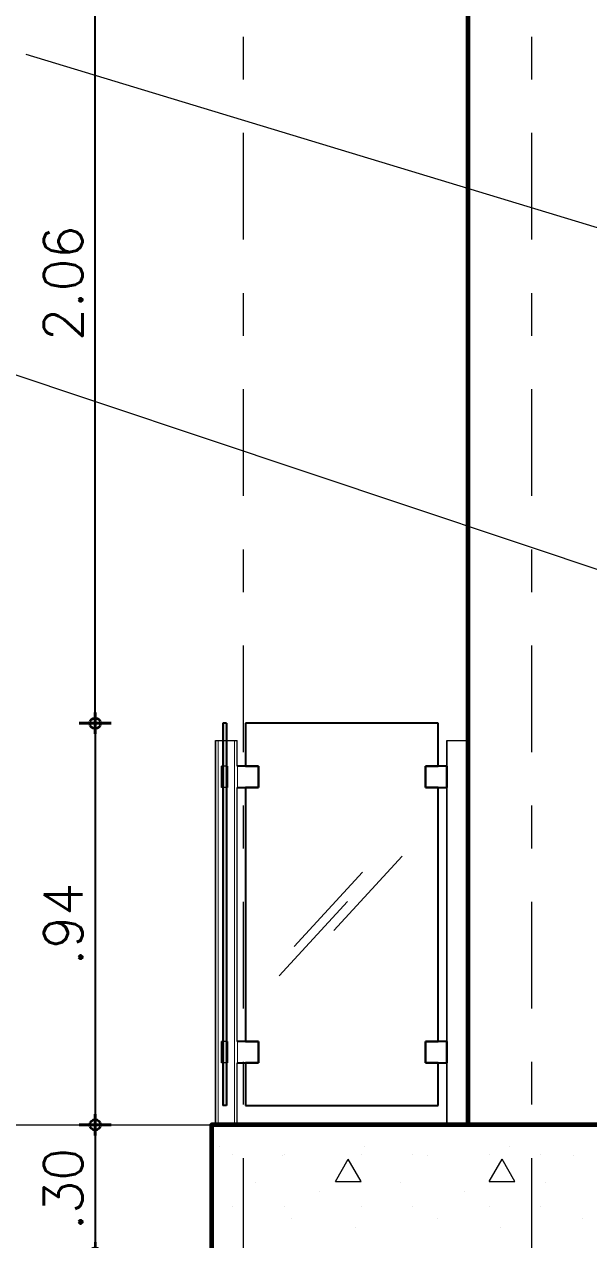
# Model space of a CAD drawing. Header units: metres. Extents: x -50 to 76, y -61 to 14.
# Drawn here: x 19.596 to 20.916, y -35.815 to -32.97 of the extents above; entities that cross this region are included whole.
import ezdxf

# ---------------------------------------------------------------- set-up
doc = ezdxf.new("R2010")
doc.units = ezdxf.units.M
doc.header["$MEASUREMENT"] = 0
doc.set_wipeout_variables(frame=1)
for name, pattern in [('CENTERX2', [4, 2.5, -0.5, 0.5, -0.5]), ('DASHDOT2', [0.5, 0.25, -0.125, 0, -0.125]), ('Wipeout_Contour', [1, 0, -1])]:
    doc.linetypes.add(name, pattern=pattern)
for name, color, linetype, lineweight in [('1 ACHURADO PLACAS', 45, 'Continuous', 15), ('1 BARANDAS', 173, 'Continuous', 25), ('1 CALCAS', 255, 'Continuous', 60), ('1 NIVELES', 145, 'Continuous', 18), ('COTA10', 153, 'Continuous', 13), ('COTAS', 251, 'Continuous', 35), ('EJES', 251, 'CENTERX2', 0), ('Interior - Escaleras & Barandillas_Pluma_Nº__11', 171, 'Continuous', 18), ('Interior - Escaleras & Barandillas_Pluma_Nº__51', 171, 'Continuous', 25)]:
    doc.layers.add(name, color=color, linetype=linetype, lineweight=lineweight)
doc.layers.add('Interior - Escaleras & Barandillas', color=7, linetype='Continuous')
doc.layers.add('Interior - Escaleras & Barandillas_Pluma_Nº__165', color=7, linetype='Continuous', lineweight=13, true_color=0x80d6ff)
doc.layers.add('Interior - Escaleras & Barandillas_Pluma_Nº__91', color=171, linetype='Continuous', lineweight=13, true_color=0xaaaaff)
doc.styles.add('cotas', font='romans.shx')
doc.dimstyles.new('COT-50', dxfattribs={"dimscale": 0.5, "dimtxt": 0.18, "dimasz": 0.05, "dimexe": 0.08, "dimexo": 0.1, "dimgap": 0.06, "dimtad": 1, "dimzin": 4, "dimdsep": 46, "dimtxsty": 'cotas', "dimblk1": 'COTA', "dimblk2": 'COTA', "dimsah": 1, "dimcen": 0.09, "dimse1": 1, "dimse2": 1, "dimclrd": 256, "dimclre": 253, "dimclrt": 14, "dimadec": 0, "dimazin": 0, "dimtfac": 1, "dimtix": 1, "dimtmove": 0, "dimatfit": 3, "dimldrblk": 'COTA', "dimfxl": 1, "dimtfill": 1, "dimtfillclr": 256, "dimtolj": 1, "dimtzin": 12, "dimarcsym": 0})

# ---------------------------------------------------------------- blocks, each defined once
blk = doc.blocks.new('COTA')
for p, q in [((0, 1.5), (0, -1.5)), ((-1, 0), (1, 0))]:
    blk.add_line(p, q)
blk.add_circle((0, 0), 0.5)
blk = doc.blocks.new('*D752')
at = {"layer": 'COTAS', "lineweight": -2, "transparency": 16777216}
blk.add_line((19.5324, -30.8213), (19.5324, -38.7713), dxfattribs=at)
at = {"layer": 'Defpoints', "color": 0, "transparency": 16777216}
for p in [(23.5338, -30.7963), (19.5324, -38.7963), (23.5338, -38.7963)]:
    blk.add_point(p, dxfattribs=at)
at = {"layer": 'COTAS', "lineweight": -2, "transparency": 16777216, "xscale": 0.025, "yscale": 0.025, "zscale": 0.025}
for p, rotation in [((19.5324, -30.7963), 90), ((19.5324, -38.7963), 270)]:
    blk.add_blockref('COTA', p, dxfattribs=dict(at, rotation=rotation))
at = {"layer": 'COTAS', "color": 14, "transparency": 16777216, "insert": (19.4574, -34.7963), "char_height": 0.09, "attachment_point": 5, "rotation": 90, "style": 'cotas', "bg_fill": 3, "box_fill_scale": 1.25, "bg_fill_color": 256, "bg_fill_true_color": 13158600, "bg_fill_transparency": 0}
blk.add_mtext('\\A1;8.00', dxfattribs=at)
blk = doc.blocks.new('*D755')
at = {"layer": 'COTAS', "lineweight": -2, "transparency": 16777216}
blk.add_line((19.7618, -34.5813), (19.7618, -32.5713), dxfattribs=at)
at = {"layer": 'Defpoints', "color": 0, "transparency": 16777216}
for p in [(19.7618, -32.5463), (20.0338, -32.5463), (20.1137, -34.6063)]:
    blk.add_point(p, dxfattribs=at)
at = {"layer": 'COTAS', "lineweight": -2, "transparency": 16777216, "xscale": 0.025, "yscale": 0.025, "zscale": 0.025}
for p, rotation in [((19.7618, -32.5463), 90), ((19.7618, -34.6063), 270)]:
    blk.add_blockref('COTA', p, dxfattribs=dict(at, rotation=rotation))
at = {"layer": 'COTAS', "color": 14, "transparency": 16777216, "insert": (19.6868, -33.5763), "char_height": 0.09, "attachment_point": 5, "rotation": 90, "style": 'cotas', "bg_fill": 3, "box_fill_scale": 1.25, "bg_fill_color": 256, "bg_fill_true_color": 13158600, "bg_fill_transparency": 0}
blk.add_mtext('\\A1;2.06', dxfattribs=at)
blk = doc.blocks.new('*D756')
at = {"layer": 'COTAS', "lineweight": -2, "transparency": 16777216}
blk.add_line((19.7618, -34.6313), (19.7618, -35.5213), dxfattribs=at)
at = {"layer": 'Defpoints', "color": 0, "transparency": 16777216}
for p in [(20.1137, -34.6063), (19.7618, -35.5463), (20.0338, -35.5463)]:
    blk.add_point(p, dxfattribs=at)
at = {"layer": 'COTAS', "lineweight": -2, "transparency": 16777216, "xscale": 0.025, "yscale": 0.025, "zscale": 0.025}
for p, rotation in [((19.7618, -34.6063), 90), ((19.7618, -35.5463), 270)]:
    blk.add_blockref('COTA', p, dxfattribs=dict(at, rotation=rotation))
at = {"layer": 'COTAS', "color": 14, "transparency": 16777216, "insert": (19.6868, -35.0763), "char_height": 0.09, "attachment_point": 5, "rotation": 90, "style": 'cotas', "bg_fill": 3, "box_fill_scale": 1.25, "bg_fill_color": 256, "bg_fill_true_color": 13158600, "bg_fill_transparency": 0}
blk.add_mtext('\\A1;.94', dxfattribs=at)
blk = doc.blocks.new('*D757')
at = {"layer": 'COTAS', "lineweight": -2, "transparency": 16777216}
blk.add_line((19.7618, -35.5713), (19.7618, -35.8213), dxfattribs=at)
at = {"layer": 'Defpoints', "color": 0, "transparency": 16777216}
for p in [(20.0338, -35.5463), (19.7618, -35.8463), (20.0338, -35.8463)]:
    blk.add_point(p, dxfattribs=at)
at = {"layer": 'COTAS', "lineweight": -2, "transparency": 16777216, "xscale": 0.025, "yscale": 0.025, "zscale": 0.025}
for p, rotation in [((19.7618, -35.5463), 90), ((19.7618, -35.8463), 270)]:
    blk.add_blockref('COTA', p, dxfattribs=dict(at, rotation=rotation))
at = {"layer": 'COTAS', "color": 14, "transparency": 16777216, "insert": (19.6868, -35.6963), "char_height": 0.09, "attachment_point": 5, "rotation": 90, "style": 'cotas', "bg_fill": 3, "box_fill_scale": 1.25, "bg_fill_color": 256, "bg_fill_true_color": 13158600, "bg_fill_transparency": 0}
blk.add_mtext('\\A1;.30', dxfattribs=at)

msp = doc.modelspace()

# ---------------------------------------------------------------- hatches: boundary and pattern name
at = {"layer": 'Interior - Escaleras & Barandillas_Pluma_Nº__165', "linetype": 'Continuous', "lineweight": 0, "true_color": 0x20353f}
msp.add_hatch(color=159, dxfattribs=at).paths.add_polyline_path([(20.0607, -34.6063), (20.0607, -35.5013), (20.0687, -35.5013), (20.0687, -34.6063)])

# ---------------------------------------------------------------- linework, layer by layer
at = {"layer": '1 ACHURADO PLACAS'}
for p, q in [((20.0525, -35.5968), (20.0525, -35.5968)), ((20.0838, -35.6163), (20.0838, -35.6163)), ((20.201, -35.618), (20.201, -35.618)), ((20.2038, -35.6163), (20.2038, -35.6163)), ((20.3838, -35.6163), (20.3838, -35.6163)), ((20.3919, -35.5968), (20.3919, -35.5968)), ((20.5038, -35.6163), (20.5038, -35.6163)), ((20.5404, -35.618), (20.5404, -35.618)), ((20.6838, -35.6163), (20.6838, -35.6163)), ((20.7313, -35.5968), (20.7313, -35.5968)), ((20.8038, -35.6163), (20.8038, -35.6163)), ((20.8798, -35.618), (20.8798, -35.618)), ((20.3238, -35.6786), (20.3538, -35.6267)), ((20.3838, -35.6786), (20.3538, -35.6267)), ((20.6838, -35.6786), (20.7138, -35.6267)), ((20.7438, -35.6786), (20.7138, -35.6267)), ((20.3238, -35.6786), (20.3838, -35.6786)), ((20.6838, -35.6786), (20.7438, -35.6786)), ((20.1374, -35.6816), (20.1374, -35.6816)), ((20.2858, -35.7028), (20.2858, -35.7028)), ((20.4768, -35.6816), (20.4768, -35.6816)), ((20.6253, -35.7028), (20.6253, -35.7028)), ((20.8162, -35.6816), (20.8162, -35.6816)), ((20.0838, -35.7363), (20.0838, -35.7363)), ((20.2038, -35.7363), (20.2038, -35.7363)), ((20.3838, -35.7363), (20.3838, -35.7363)), ((20.5038, -35.7363), (20.5038, -35.7363)), ((20.6838, -35.7363), (20.6838, -35.7363)), ((20.8038, -35.7363), (20.8038, -35.7363)), ((20.2222, -35.7665), (20.2222, -35.7665)), ((20.3707, -35.7877), (20.3707, -35.7877)), ((20.5616, -35.7665), (20.5616, -35.7665)), ((20.7101, -35.7877), (20.7101, -35.7877)), ((20.901, -35.7665), (20.901, -35.7665))]:
    msp.add_line(p, q, dxfattribs=at)
at = {"layer": '1 BARANDAS'}
for p, q in [((20.1137, -34.6063), (20.1137, -34.7063)), ((20.5644, -34.6063), (20.1137, -34.6063)), ((20.5644, -34.7063), (20.5644, -34.6063)), ((20.1137, -34.7063), (20.1437, -34.7063)), ((20.1437, -34.7063), (20.1437, -34.7563)), ((20.1437, -34.7563), (20.1437, -34.7063)), ((20.5344, -34.7563), (20.5344, -34.7063)), ((20.5344, -34.7063), (20.5644, -34.7063)), ((20.5344, -34.7063), (20.5344, -34.7563)), ((20.1437, -34.7563), (20.1137, -34.7563)), ((20.1137, -34.7563), (20.1137, -35.3513)), ((20.5644, -34.7563), (20.5344, -34.7563)), ((20.5644, -35.3513), (20.5644, -34.7563)), ((20.1137, -35.3513), (20.1437, -35.3513)), ((20.1437, -35.3513), (20.1437, -35.4013)), ((20.1437, -35.4013), (20.1437, -35.3513)), ((20.5344, -35.4013), (20.5344, -35.3513)), ((20.5344, -35.3513), (20.5644, -35.3513)), ((20.5344, -35.3513), (20.5344, -35.4013)), ((20.1437, -35.4013), (20.1137, -35.4013)), ((20.1137, -35.4013), (20.1137, -35.5013)), ((20.5644, -35.4013), (20.5344, -35.4013)), ((20.5644, -35.5013), (20.5644, -35.4013)), ((20.1137, -35.5013), (20.5644, -35.5013))]:
    msp.add_line(p, q, dxfattribs=at)
at = {"layer": '1 BARANDAS', "color": 171, "linetype": 'Continuous', "lineweight": 18}
for p, q in [((20.1137, -34.6063), (20.1137, -34.7063)), ((20.5644, -34.6063), (20.1137, -34.6063)), ((20.5644, -34.7063), (20.5644, -34.6063)), ((20.1137, -34.7563), (20.1137, -35.3513)), ((20.5644, -35.3513), (20.5644, -34.7563)), ((20.1137, -35.4013), (20.1137, -35.5013)), ((20.5644, -35.5013), (20.5644, -35.4013)), ((20.1137, -35.5013), (20.5644, -35.5013))]:
    msp.add_line(p, q, dxfattribs=at)
at = {"layer": '1 BARANDAS', "color": 161, "linetype": 'Continuous', "lineweight": 13, "true_color": 0xaaaaff}
for p, q in [((20.1437, -34.7063), (20.1437, -34.7563)), ((20.5344, -34.7563), (20.5344, -34.7063)), ((20.1437, -35.3513), (20.1437, -35.4013)), ((20.5344, -35.4013), (20.5344, -35.3513))]:
    msp.add_line(p, q, dxfattribs=at)
at = {"layer": 'COTA10'}
for p, q in [((20.32, -35.0915), (20.48, -34.9175)), ((20.2275, -35.1291), (20.3875, -34.9551)), ((20.1922, -35.1972), (20.3522, -35.0233))]:
    msp.add_line(p, q, dxfattribs=at)
at = {"layer": 'EJES', "linetype": 'DASHDOT2'}
for p, q in [((20.1088, -40.074), (20.1088, -29.6766)), ((20.7838, -40.074), (20.7838, -29.6766))]:
    msp.add_line(p, q, dxfattribs=at)
at = {"layer": 'Interior - Escaleras & Barandillas_Pluma_Nº__51', "color": 171, "linetype": 'Continuous', "lineweight": 25}
msp.add_line((20.0687, -34.6063), (20.0607, -34.6063), dxfattribs=at)

# ---------------------------------------------------------------- wipeouts: each hides what was drawn before it
at = {"color": 254, "linetype": 'Wipeout_Contour', "lineweight": 0, "ltscale": 97.792492}
msp.add_wipeout([(20.5847, -34.7563), (20.5844, -34.7563), (20.5844, -35.3513), (20.5847, -35.3513), (20.5847, -35.4013), (20.5844, -35.4013), (20.5844, -35.5463), (20.5848, -35.5463), (20.5848, -34.6463), (20.5844, -34.6463), (20.5844, -34.7063), (20.5847, -34.7063)], dxfattribs=at).dxf.layer = 'Interior - Escaleras & Barandillas'

# ---------------------------------------------------------------- next in the draw order: wipeouts: each hides what was drawn before it
at = {"color": 254, "linetype": 'Wipeout_Contour', "lineweight": 0, "ltscale": 34.794331}
msp.add_wipeout([(20.0487, -35.5463), (20.049, -35.5463), (20.049, -34.6463), (20.0487, -34.6463)], dxfattribs=at).dxf.layer = 'Interior - Escaleras & Barandillas'
at = {"color": 254, "linetype": 'Wipeout_Contour', "lineweight": 0, "ltscale": 103.910968}
msp.add_wipeout([(20.0687, -35.5463), (20.0722, -35.5463), (20.0722, -34.6463), (20.0687, -34.6463), (20.0687, -34.7063), (20.0717, -34.7063), (20.0717, -34.7563), (20.0687, -34.7563), (20.0687, -35.3513), (20.0717, -35.3513), (20.0717, -35.4013), (20.0687, -35.4013)], dxfattribs=at).dxf.layer = 'Interior - Escaleras & Barandillas'
at = {"color": 254, "linetype": 'Wipeout_Contour', "lineweight": 0, "ltscale": 32.8753}
msp.add_wipeout([(20.5848, -35.5463), (20.5859, -35.5463), (20.5859, -34.6463), (20.5848, -34.6463)], dxfattribs=at).dxf.layer = 'Interior - Escaleras & Barandillas'

# ---------------------------------------------------------------- next in the draw order: wipeouts: each hides what was drawn before it
at = {"color": 254, "linetype": 'Wipeout_Contour', "lineweight": 0, "ltscale": 34.792186}
msp.add_wipeout([(20.049, -35.5463), (20.0499, -35.5463), (20.0499, -34.6463), (20.049, -34.6463)], dxfattribs=at).dxf.layer = 'Interior - Escaleras & Barandillas'
at = {"color": 254, "linetype": 'Wipeout_Contour', "lineweight": 0, "ltscale": 34.704441}
msp.add_wipeout([(20.0722, -35.5463), (20.0755, -35.5463), (20.0755, -34.6463), (20.0722, -34.6463)], dxfattribs=at).dxf.layer = 'Interior - Escaleras & Barandillas'
at = {"color": 254, "linetype": 'Wipeout_Contour', "lineweight": 0, "ltscale": 32.870063}
msp.add_wipeout([(20.5859, -35.5463), (20.5878, -35.5463), (20.5878, -34.6463), (20.5859, -34.6463)], dxfattribs=at).dxf.layer = 'Interior - Escaleras & Barandillas'

# ---------------------------------------------------------------- next in the draw order: wipeouts: each hides what was drawn before it
at = {"color": 254, "linetype": 'Wipeout_Contour', "lineweight": 0, "ltscale": 34.787933}
msp.add_wipeout([(20.0499, -34.6463), (20.0499, -35.5463), (20.0514, -35.5463), (20.0514, -34.6463)], dxfattribs=at).dxf.layer = 'Interior - Escaleras & Barandillas'
at = {"color": 254, "linetype": 'Wipeout_Contour', "lineweight": 0, "ltscale": 34.692686}
msp.add_wipeout([(20.0755, -35.5463), (20.0787, -35.5463), (20.0787, -34.6463), (20.0755, -34.6463)], dxfattribs=at).dxf.layer = 'Interior - Escaleras & Barandillas'
at = {"color": 254, "linetype": 'Wipeout_Contour', "lineweight": 0, "ltscale": 32.862389}
msp.add_wipeout([(20.5878, -35.5463), (20.5903, -35.5463), (20.5903, -34.6463), (20.5878, -34.6463)], dxfattribs=at).dxf.layer = 'Interior - Escaleras & Barandillas'

# ---------------------------------------------------------------- next in the draw order: wipeouts: each hides what was drawn before it
at = {"color": 254, "linetype": 'Wipeout_Contour', "lineweight": 0, "ltscale": 34.781703}
msp.add_wipeout([(20.0514, -35.5463), (20.0534, -35.5463), (20.0534, -34.6463), (20.0514, -34.6463)], dxfattribs=at).dxf.layer = 'Interior - Escaleras & Barandillas'
at = {"color": 254, "linetype": 'Wipeout_Contour', "lineweight": 0, "ltscale": 34.681848}
msp.add_wipeout([(20.0787, -35.5463), (20.0815, -35.5463), (20.0815, -34.6463), (20.0787, -34.6463)], dxfattribs=at).dxf.layer = 'Interior - Escaleras & Barandillas'
at = {"color": 254, "linetype": 'Wipeout_Contour', "lineweight": 0, "ltscale": 32.852511}
msp.add_wipeout([(20.5903, -35.5463), (20.5934, -35.5463), (20.5934, -34.6463), (20.5903, -34.6463)], dxfattribs=at).dxf.layer = 'Interior - Escaleras & Barandillas'

# ---------------------------------------------------------------- next in the draw order: wipeouts: each hides what was drawn before it
at = {"color": 254, "linetype": 'Wipeout_Contour', "lineweight": 0, "ltscale": 34.773685}
msp.add_wipeout([(20.0534, -35.5463), (20.0558, -35.5463), (20.0558, -34.6463), (20.0534, -34.6463)], dxfattribs=at).dxf.layer = 'Interior - Escaleras & Barandillas'
at = {"color": 254, "linetype": 'Wipeout_Contour', "lineweight": 0, "ltscale": 34.672257}
msp.add_wipeout([(20.0815, -35.5463), (20.084, -35.5463), (20.084, -34.6463), (20.0815, -34.6463)], dxfattribs=at).dxf.layer = 'Interior - Escaleras & Barandillas'
at = {"color": 254, "linetype": 'Wipeout_Contour', "lineweight": 0, "ltscale": 32.840729}
msp.add_wipeout([(20.5934, -35.5463), (20.5969, -35.5463), (20.5969, -34.6463), (20.5934, -34.6463)], dxfattribs=at).dxf.layer = 'Interior - Escaleras & Barandillas'

# ---------------------------------------------------------------- next in the draw order: wipeouts: each hides what was drawn before it
at = {"color": 254, "linetype": 'Wipeout_Contour', "lineweight": 0, "ltscale": 106.865566}
msp.add_wipeout([(20.0587, -34.6463), (20.0558, -34.6463), (20.0558, -35.5463), (20.0587, -35.5463), (20.0587, -35.4013), (20.0577, -35.4013), (20.0577, -35.3513), (20.0587, -35.3513), (20.0587, -34.7563), (20.0577, -34.7563), (20.0577, -34.7063), (20.0587, -34.7063)], dxfattribs=at).dxf.layer = 'Interior - Escaleras & Barandillas'
at = {"color": 254, "linetype": 'Wipeout_Contour', "lineweight": 0, "ltscale": 34.664203}
msp.add_wipeout([(20.084, -35.5463), (20.086, -35.5463), (20.086, -34.6463), (20.084, -34.6463)], dxfattribs=at).dxf.layer = 'Interior - Escaleras & Barandillas'
at = {"color": 254, "linetype": 'Wipeout_Contour', "lineweight": 0, "ltscale": 32.827403}
msp.add_wipeout([(20.5969, -34.6463), (20.5969, -35.5463), (20.6009, -35.5463), (20.6009, -34.6463)], dxfattribs=at).dxf.layer = 'Interior - Escaleras & Barandillas'

# ---------------------------------------------------------------- next in the draw order: linework, layer by layer
at = {"layer": '1 BARANDAS'}
for p, q in [((20.5847, -34.7063), (20.5344, -34.7063)), ((20.5847, -34.7563), (20.5847, -34.7063)), ((20.5344, -34.7563), (20.5847, -34.7563)), ((20.5847, -35.3513), (20.5344, -35.3513)), ((20.5847, -35.4013), (20.5847, -35.3513)), ((20.5344, -35.4013), (20.5847, -35.4013))]:
    msp.add_line(p, q, dxfattribs=at)
at = {"layer": '1 BARANDAS', "color": 161, "linetype": 'Continuous', "lineweight": 13, "true_color": 0xaaaaff}
for p, q in [((20.5847, -34.7063), (20.5344, -34.7063)), ((20.5847, -34.7563), (20.5344, -34.7563)), ((20.5847, -35.3513), (20.5344, -35.3513)), ((20.5847, -35.4013), (20.5344, -35.4013))]:
    msp.add_line(p, q, dxfattribs=at)
at = {"layer": 'Interior - Escaleras & Barandillas_Pluma_Nº__11', "color": 171, "linetype": 'Continuous', "lineweight": 18}
for p, q in [((20.5844, -34.6463), (20.5848, -34.6463)), ((20.5844, -34.7063), (20.5844, -34.6463)), ((20.5848, -34.6463), (20.5859, -34.6463)), ((20.5844, -35.3513), (20.5844, -34.7563)), ((20.5844, -35.5463), (20.5844, -35.4013))]:
    msp.add_line(p, q, dxfattribs=at)

# ---------------------------------------------------------------- next in the draw order: wipeouts: each hides what was drawn before it
at = {"color": 254, "linetype": 'Wipeout_Contour', "lineweight": 0, "ltscale": 35.429929}
msp.add_wipeout([(20.0607, -34.6463), (20.0587, -34.6463), (20.0587, -34.7063), (20.0607, -34.7063)], dxfattribs=at).dxf.layer = 'Interior - Escaleras & Barandillas'
at = {"color": 254, "linetype": 'Wipeout_Contour', "lineweight": 0, "ltscale": 34.657932}
msp.add_wipeout([(20.086, -34.6463), (20.086, -35.5463), (20.0875, -35.5463), (20.0875, -34.6463)], dxfattribs=at).dxf.layer = 'Interior - Escaleras & Barandillas'
at = {"color": 254, "linetype": 'Wipeout_Contour', "lineweight": 0, "ltscale": 32.812937}
msp.add_wipeout([(20.6009, -35.5463), (20.6051, -35.5463), (20.6051, -34.6463), (20.6009, -34.6463)], dxfattribs=at).dxf.layer = 'Interior - Escaleras & Barandillas'
at = {"color": 254, "linetype": 'Wipeout_Contour', "lineweight": 0, "ltscale": 34.793339}
msp.add_wipeout([(20.0587, -34.7563), (20.0587, -35.3513), (20.0607, -35.3513), (20.0607, -34.7563)], dxfattribs=at).dxf.layer = 'Interior - Escaleras & Barandillas'
at = {"color": 254, "linetype": 'Wipeout_Contour', "lineweight": 0, "ltscale": 51.159877}
msp.add_wipeout([(20.0587, -35.5463), (20.0618, -35.5463), (20.0618, -35.5013), (20.0607, -35.5013), (20.0607, -35.4013), (20.0587, -35.4013)], dxfattribs=at).dxf.layer = 'Interior - Escaleras & Barandillas'

# ---------------------------------------------------------------- next in the draw order: linework, layer by layer
at = {"layer": 'Interior - Escaleras & Barandillas_Pluma_Nº__11', "color": 171, "linetype": 'Continuous', "lineweight": 18}
for p, q in [((20.0487, -34.6463), (20.049, -34.6463)), ((20.049, -34.6463), (20.0499, -34.6463)), ((20.0499, -34.6463), (20.0514, -34.6463)), ((20.0514, -34.6463), (20.0534, -34.6463)), ((20.0534, -34.6463), (20.0558, -34.6463)), ((20.0558, -34.6463), (20.0587, -34.6463)), ((20.0587, -34.6463), (20.0618, -34.6463)), ((20.0618, -34.6463), (20.0652, -34.6463)), ((20.0652, -34.6463), (20.0687, -34.6463)), ((20.0687, -34.6463), (20.0722, -34.6463)), ((20.5859, -34.6463), (20.5878, -34.6463)), ((20.5878, -34.6463), (20.5903, -34.6463))]:
    msp.add_line(p, q, dxfattribs=at)

# ---------------------------------------------------------------- next in the draw order: wipeouts: each hides what was drawn before it
at = {"color": 254, "linetype": 'Wipeout_Contour', "lineweight": 0, "ltscale": 34.653632}
msp.add_wipeout([(20.0875, -35.5463), (20.0884, -35.5463), (20.0884, -34.6463), (20.0875, -34.6463)], dxfattribs=at).dxf.layer = 'Interior - Escaleras & Barandillas'
at = {"color": 254, "linetype": 'Wipeout_Contour', "lineweight": 0, "ltscale": 32.797772}
msp.add_wipeout([(20.6051, -35.5463), (20.6094, -35.5463), (20.6094, -34.6463), (20.6051, -34.6463)], dxfattribs=at).dxf.layer = 'Interior - Escaleras & Barandillas'
at = {"color": 254, "linetype": 'Wipeout_Contour', "lineweight": 0, "ltscale": 35.290452}
msp.add_wipeout([(20.0717, -34.7563), (20.0717, -34.7063), (20.0687, -34.7063), (20.0687, -34.7563)], dxfattribs=at).dxf.layer = 'Interior - Escaleras & Barandillas'
at = {"color": 254, "linetype": 'Wipeout_Contour', "lineweight": 0, "ltscale": 34.178294}
msp.add_wipeout([(20.0717, -35.4013), (20.0717, -35.3513), (20.0687, -35.3513), (20.0687, -35.4013)], dxfattribs=at).dxf.layer = 'Interior - Escaleras & Barandillas'
at = {"color": 254, "linetype": 'Wipeout_Contour', "lineweight": 0, "ltscale": 33.970692}
msp.add_wipeout([(20.0618, -35.5013), (20.0618, -35.5463), (20.0652, -35.5463), (20.0652, -35.5013)], dxfattribs=at).dxf.layer = 'Interior - Escaleras & Barandillas'

# ---------------------------------------------------------------- next in the draw order: linework, layer by layer
at = {"layer": 'Interior - Escaleras & Barandillas_Pluma_Nº__11', "color": 171, "linetype": 'Continuous', "lineweight": 18}
for p, q in [((20.0487, -35.5463), (20.0487, -34.6463)), ((20.5903, -34.6463), (20.5934, -34.6463))]:
    msp.add_line(p, q, dxfattribs=at)

# ---------------------------------------------------------------- next in the draw order: wipeouts: each hides what was drawn before it
at = {"color": 254, "linetype": 'Wipeout_Contour', "lineweight": 0, "ltscale": 34.651436}
msp.add_wipeout([(20.0884, -35.5463), (20.0887, -35.5463), (20.0887, -34.6463), (20.0884, -34.6463)], dxfattribs=at).dxf.layer = 'Interior - Escaleras & Barandillas'
at = {"color": 254, "linetype": 'Wipeout_Contour', "lineweight": 0, "ltscale": 32.782369}
msp.add_wipeout([(20.6094, -35.5463), (20.6138, -35.5463), (20.6138, -34.6463), (20.6094, -34.6463)], dxfattribs=at).dxf.layer = 'Interior - Escaleras & Barandillas'
at = {"color": 254, "linetype": 'Wipeout_Contour', "lineweight": 0, "ltscale": 33.958099}
msp.add_wipeout([(20.0652, -35.5013), (20.0652, -35.5463), (20.0687, -35.5463), (20.0687, -35.5013)], dxfattribs=at).dxf.layer = 'Interior - Escaleras & Barandillas'

# ---------------------------------------------------------------- next in the draw order: linework, layer by layer
at = {"layer": '1 BARANDAS'}
for p, q in [((20.1437, -34.7063), (20.0934, -34.7063)), ((20.0934, -34.7063), (20.0934, -34.7563)), ((20.0934, -34.7563), (20.1437, -34.7563)), ((20.1437, -35.3513), (20.0934, -35.3513)), ((20.0934, -35.3513), (20.0934, -35.4013)), ((20.0934, -35.4013), (20.1437, -35.4013))]:
    msp.add_line(p, q, dxfattribs=at)
at = {"layer": '1 BARANDAS', "color": 161, "linetype": 'Continuous', "lineweight": 13, "true_color": 0xaaaaff}
for p, q in [((20.0934, -34.7063), (20.1437, -34.7063)), ((20.0934, -34.7563), (20.1437, -34.7563)), ((20.0934, -35.3513), (20.1437, -35.3513)), ((20.0934, -35.4013), (20.1437, -35.4013))]:
    msp.add_line(p, q, dxfattribs=at)
at = {"layer": 'Interior - Escaleras & Barandillas_Pluma_Nº__11', "color": 171, "linetype": 'Continuous', "lineweight": 18}
for p, q in [((20.0722, -34.6463), (20.0755, -34.6463)), ((20.0755, -34.6463), (20.0787, -34.6463)), ((20.0787, -34.6463), (20.0815, -34.6463)), ((20.0815, -34.6463), (20.084, -34.6463)), ((20.084, -34.6463), (20.086, -34.6463)), ((20.086, -34.6463), (20.0875, -34.6463)), ((20.0875, -34.6463), (20.0884, -34.6463)), ((20.0884, -34.6463), (20.0887, -34.6463)), ((20.0887, -35.5463), (20.0887, -34.6463)), ((20.5934, -34.6463), (20.5969, -34.6463))]:
    msp.add_line(p, q, dxfattribs=at)
at = {"layer": 'Interior - Escaleras & Barandillas_Pluma_Nº__51', "color": 171, "linetype": 'Continuous', "lineweight": 25}
msp.add_line((20.0687, -35.5013), (20.0607, -35.5013), dxfattribs=at)

# ---------------------------------------------------------------- next in the draw order: wipeouts: each hides what was drawn before it
at = {"color": 254, "linetype": 'Wipeout_Contour', "lineweight": 0, "ltscale": 32.767195}
msp.add_wipeout([(20.6138, -35.5463), (20.618, -35.5463), (20.618, -34.6463), (20.6138, -34.6463)], dxfattribs=at).dxf.layer = 'Interior - Escaleras & Barandillas'
at = {"color": 254, "linetype": 'Wipeout_Contour', "lineweight": 0, "ltscale": 35.329424}
msp.add_wipeout([(20.0607, -34.7563), (20.0607, -34.7063), (20.0577, -34.7063), (20.0577, -34.7563)], dxfattribs=at).dxf.layer = 'Interior - Escaleras & Barandillas'
at = {"color": 254, "linetype": 'Wipeout_Contour', "lineweight": 0, "ltscale": 34.218533}
msp.add_wipeout([(20.0607, -35.4013), (20.0607, -35.3513), (20.0577, -35.3513), (20.0577, -35.4013)], dxfattribs=at).dxf.layer = 'Interior - Escaleras & Barandillas'

# ---------------------------------------------------------------- next in the draw order: linework, layer by layer
at = {"layer": 'Interior - Escaleras & Barandillas_Pluma_Nº__11', "color": 171, "linetype": 'Continuous', "lineweight": 18}
msp.add_line((20.5969, -34.6463), (20.6009, -34.6463), dxfattribs=at)
at = {"layer": 'Interior - Escaleras & Barandillas_Pluma_Nº__51', "color": 171, "linetype": 'Continuous', "lineweight": 25}
for p, q in [((20.0607, -34.6063), (20.0607, -35.5013)), ((20.0687, -34.6063), (20.0687, -35.5013))]:
    msp.add_line(p, q, dxfattribs=at)
at = {"layer": 'Interior - Escaleras & Barandillas_Pluma_Nº__91', "color": 161, "linetype": 'Continuous', "lineweight": 13, "true_color": 0xaaaaff}
for p, q in [((20.0607, -34.7063), (20.0577, -34.7063)), ((20.0577, -34.7563), (20.0577, -34.7063)), ((20.0687, -34.7063), (20.0607, -34.7063)), ((20.0717, -34.7063), (20.0687, -34.7063)), ((20.0717, -34.7563), (20.0717, -34.7063)), ((20.0607, -34.7563), (20.0577, -34.7563)), ((20.0687, -34.7563), (20.0607, -34.7563)), ((20.0717, -34.7563), (20.0687, -34.7563)), ((20.0607, -35.3513), (20.0577, -35.3513)), ((20.0577, -35.4013), (20.0577, -35.3513)), ((20.0687, -35.3513), (20.0607, -35.3513)), ((20.0717, -35.3513), (20.0687, -35.3513)), ((20.0717, -35.4013), (20.0717, -35.3513)), ((20.0607, -35.4013), (20.0577, -35.4013)), ((20.0687, -35.4013), (20.0607, -35.4013)), ((20.0717, -35.4013), (20.0687, -35.4013))]:
    msp.add_line(p, q, dxfattribs=at)

# ---------------------------------------------------------------- next in the draw order: wipeouts: each hides what was drawn before it
at = {"color": 254, "linetype": 'Wipeout_Contour', "lineweight": 0, "ltscale": 34.64798}
msp.add_wipeout([(20.0887, -34.6463), (20.0887, -35.5463), (20.0903, -35.5463), (20.0903, -34.6463)], dxfattribs=at).dxf.layer = 'Interior - Escaleras & Barandillas'
at = {"color": 254, "linetype": 'Wipeout_Contour', "lineweight": 0, "ltscale": 32.752711}
msp.add_wipeout([(20.618, -34.6463), (20.618, -35.5463), (20.6219, -35.5463), (20.6219, -34.6463)], dxfattribs=at).dxf.layer = 'Interior - Escaleras & Barandillas'

# ---------------------------------------------------------------- next in the draw order: linework, layer by layer
at = {"layer": 'Interior - Escaleras & Barandillas_Pluma_Nº__11', "color": 171, "linetype": 'Continuous', "lineweight": 18}
msp.add_line((20.6009, -34.6463), (20.6051, -34.6463), dxfattribs=at)

# ---------------------------------------------------------------- next in the draw order: wipeouts: each hides what was drawn before it
at = {"color": 254, "linetype": 'Wipeout_Contour', "lineweight": 0, "ltscale": 34.812206}
msp.add_wipeout([(20.0437, -34.6463), (20.0437, -35.5463), (20.0441, -35.5463), (20.0441, -34.6463)], dxfattribs=at).dxf.layer = 'Interior - Escaleras & Barandillas'
at = {"color": 254, "linetype": 'Wipeout_Contour', "lineweight": 0, "ltscale": 34.641706}
msp.add_wipeout([(20.0903, -35.5463), (20.0922, -35.5463), (20.0922, -34.6463), (20.0903, -34.6463)], dxfattribs=at).dxf.layer = 'Interior - Escaleras & Barandillas'
at = {"color": 254, "linetype": 'Wipeout_Contour', "lineweight": 0, "ltscale": 32.739357}
msp.add_wipeout([(20.6219, -35.5463), (20.6255, -35.5463), (20.6255, -34.6463), (20.6219, -34.6463)], dxfattribs=at).dxf.layer = 'Interior - Escaleras & Barandillas'

# ---------------------------------------------------------------- next in the draw order: linework, layer by layer
at = {"layer": 'Interior - Escaleras & Barandillas_Pluma_Nº__11', "color": 171, "linetype": 'Continuous', "lineweight": 18}
msp.add_line((20.6051, -34.6463), (20.6094, -34.6463), dxfattribs=at)

# ---------------------------------------------------------------- next in the draw order: wipeouts: each hides what was drawn before it
at = {"color": 254, "linetype": 'Wipeout_Contour', "lineweight": 0, "ltscale": 34.809524}
msp.add_wipeout([(20.0441, -35.5463), (20.0452, -35.5463), (20.0452, -34.6463), (20.0441, -34.6463)], dxfattribs=at).dxf.layer = 'Interior - Escaleras & Barandillas'
at = {"color": 254, "linetype": 'Wipeout_Contour', "lineweight": 0, "ltscale": 34.636332}
msp.add_wipeout([(20.0922, -35.5463), (20.0933, -35.5463), (20.0933, -34.6463), (20.0922, -34.6463)], dxfattribs=at).dxf.layer = 'Interior - Escaleras & Barandillas'
at = {"color": 254, "linetype": 'Wipeout_Contour', "lineweight": 0, "ltscale": 32.727539}
msp.add_wipeout([(20.6255, -35.5463), (20.6286, -35.5463), (20.6286, -34.6463), (20.6255, -34.6463)], dxfattribs=at).dxf.layer = 'Interior - Escaleras & Barandillas'

# ---------------------------------------------------------------- next in the draw order: linework, layer by layer
at = {"layer": 'Interior - Escaleras & Barandillas_Pluma_Nº__11', "color": 171, "linetype": 'Continuous', "lineweight": 18}
msp.add_line((20.6094, -34.6463), (20.6138, -34.6463), dxfattribs=at)

# ---------------------------------------------------------------- next in the draw order: wipeouts: each hides what was drawn before it
at = {"color": 254, "linetype": 'Wipeout_Contour', "lineweight": 0, "ltscale": 34.804208}
msp.add_wipeout([(20.0452, -35.5463), (20.047, -35.5463), (20.047, -34.6463), (20.0452, -34.6463)], dxfattribs=at).dxf.layer = 'Interior - Escaleras & Barandillas'
at = {"color": 254, "linetype": 'Wipeout_Contour', "lineweight": 0, "ltscale": 105.253502}
msp.add_wipeout([(20.0933, -34.6463), (20.0933, -35.5463), (20.0937, -35.5463), (20.0937, -35.4013), (20.0934, -35.4013), (20.0934, -35.3513), (20.0937, -35.3513), (20.0937, -34.7563), (20.0934, -34.7563), (20.0934, -34.7063), (20.0937, -34.7063), (20.0937, -34.6463)], dxfattribs=at).dxf.layer = 'Interior - Escaleras & Barandillas'
at = {"color": 254, "linetype": 'Wipeout_Contour', "lineweight": 0, "ltscale": 32.717614}
msp.add_wipeout([(20.6286, -35.5463), (20.6311, -35.5463), (20.6311, -34.6463), (20.6286, -34.6463)], dxfattribs=at).dxf.layer = 'Interior - Escaleras & Barandillas'

# ---------------------------------------------------------------- next in the draw order: linework, layer by layer
at = {"layer": 'Interior - Escaleras & Barandillas_Pluma_Nº__11', "color": 171, "linetype": 'Continuous', "lineweight": 18}
for p, q in [((20.0887, -34.6463), (20.0903, -34.6463)), ((20.0903, -34.6463), (20.0922, -34.6463)), ((20.0922, -34.6463), (20.0933, -34.6463)), ((20.0933, -34.6463), (20.0937, -34.6463)), ((20.0937, -34.7063), (20.0937, -34.6463)), ((20.0937, -35.3513), (20.0937, -34.7563)), ((20.0937, -35.5463), (20.0937, -35.4013))]:
    msp.add_line(p, q, dxfattribs=at)

# ---------------------------------------------------------------- next in the draw order: wipeouts: each hides what was drawn before it
at = {"color": 254, "linetype": 'Wipeout_Contour', "lineweight": 0, "ltscale": 34.79791}
msp.add_wipeout([(20.047, -35.5463), (20.0487, -35.5463), (20.0487, -34.6463), (20.047, -34.6463)], dxfattribs=at).dxf.layer = 'Interior - Escaleras & Barandillas'
at = {"color": 254, "linetype": 'Wipeout_Contour', "lineweight": 0, "ltscale": 32.709885}
msp.add_wipeout([(20.6311, -35.5463), (20.6329, -35.5463), (20.6329, -34.6463), (20.6311, -34.6463)], dxfattribs=at).dxf.layer = 'Interior - Escaleras & Barandillas'

# ---------------------------------------------------------------- next in the draw order: linework, layer by layer
at = {"layer": '1 NIVELES'}
msp.add_line((17.4221, -35.5463), (20.0338, -35.5463), dxfattribs=at)
at = {"layer": 'Interior - Escaleras & Barandillas_Pluma_Nº__11', "color": 171, "linetype": 'Continuous', "lineweight": 18}
for p, q in [((20.0437, -34.6463), (20.0441, -34.6463)), ((20.0437, -35.5463), (20.0437, -34.6463)), ((20.0441, -34.6463), (20.0452, -34.6463)), ((20.0452, -34.6463), (20.047, -34.6463)), ((20.047, -34.6463), (20.0487, -34.6463)), ((20.6138, -34.6463), (20.618, -34.6463))]:
    msp.add_line(p, q, dxfattribs=at)

# ---------------------------------------------------------------- next in the draw order: wipeouts: each hides what was drawn before it
at = {"color": 254, "linetype": 'Wipeout_Contour', "lineweight": 0, "ltscale": 32.704975}
msp.add_wipeout([(20.6329, -35.5463), (20.6338, -35.5463), (20.6338, -34.6463), (20.6329, -34.6463)], dxfattribs=at).dxf.layer = 'Interior - Escaleras & Barandillas'

# ---------------------------------------------------------------- next in the draw order: linework, layer by layer
at = {"layer": '1 CALCAS'}
msp.add_line((20.6338, -32.5463), (20.6338, -35.5463), dxfattribs=at)
msp.add_lwpolyline([(20.0338, -35.8463), (23.8338, -35.8463), (23.8338, -35.5463), (20.0338, -35.5463)], close=True, dxfattribs=at)
at = {"layer": 'Interior - Escaleras & Barandillas_Pluma_Nº__11', "color": 171, "linetype": 'Continuous', "lineweight": 18}
for p, q in [((20.618, -34.6463), (20.6219, -34.6463)), ((20.6219, -34.6463), (20.6255, -34.6463)), ((20.6255, -34.6463), (20.6286, -34.6463)), ((20.6286, -34.6463), (20.6311, -34.6463)), ((20.6311, -34.6463), (20.6329, -34.6463)), ((20.6329, -34.6463), (20.6338, -34.6463))]:
    msp.add_line(p, q, dxfattribs=at)

# ---------------------------------------------------------------- next in the draw order: dimensions: what is measured, and where the dimension line sits
at = {"layer": 'COTAS'}
dim = msp.add_linear_dim(base=(19.5324, -38.7963), p1=(23.5338, -30.7963), p2=(23.5338, -38.7963), angle=90, dimstyle='COT-50', dxfattribs=at)
dim.commit()
dim.dimension.update_dxf_attribs({"geometry": '*D752', "text_midpoint": (19.4574, -34.7963)})

# ---------------------------------------------------------------- next in the draw order: dimensions: what is measured, and where the dimension line sits
dim = msp.add_linear_dim(base=(19.7618, -32.5463), p1=(20.1137, -34.6063), p2=(20.0338, -32.5463), angle=90, dimstyle='COT-50', dxfattribs=at)
dim.commit()
dim.dimension.update_dxf_attribs({"geometry": '*D755', "text_midpoint": (19.6868, -33.5763)})

# ---------------------------------------------------------------- next in the draw order: linework, layer by layer
at = {"layer": '1 NIVELES'}
for p, q in [((19.5997, -33.0395), (22.5305, -33.9297)), ((19.419, -33.7381), (21.1219, -34.3078))]:
    msp.add_line(p, q, dxfattribs=at)

# ---------------------------------------------------------------- next in the draw order: dimensions: what is measured, and where the dimension line sits
at = {"layer": 'COTAS'}
dim = msp.add_linear_dim(base=(19.7618, -35.5463), p1=(20.1137, -34.6063), p2=(20.0338, -35.5463), angle=90, dimstyle='COT-50', dxfattribs=at)
dim.commit()
dim.dimension.update_dxf_attribs({"geometry": '*D756', "text_midpoint": (19.6868, -35.0763)})

# ---------------------------------------------------------------- next in the draw order: dimensions: what is measured, and where the dimension line sits
dim = msp.add_linear_dim(base=(19.7618, -35.8463), p1=(20.0338, -35.5463), p2=(20.0338, -35.8463), angle=90, dimstyle='COT-50', dxfattribs=at)
dim.commit()
dim.dimension.update_dxf_attribs({"geometry": '*D757', "text_midpoint": (19.6868, -35.6963)})

doc.saveas('drawing.dxf')
